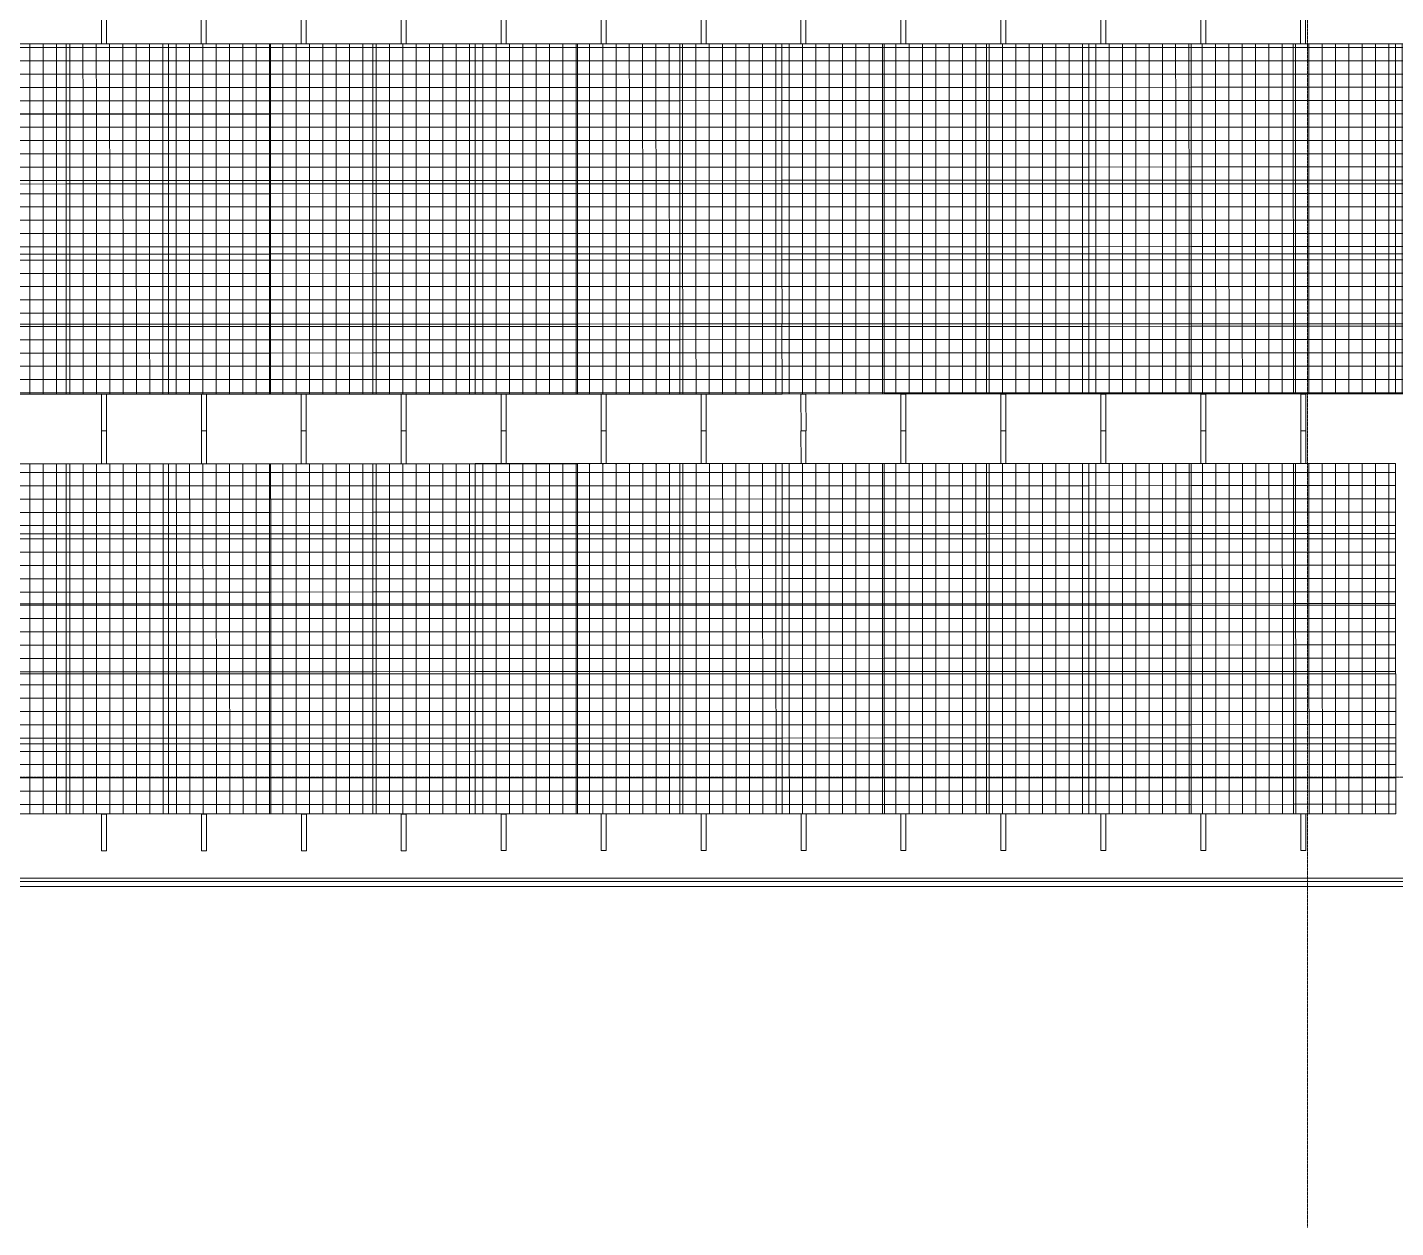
# Model space of a CAD drawing. Header units: inches. Extents: x -1714 to 1984, y -1043 to 970.
# Drawn here: x -913 to -92, y -1043 to -323 of the extents above; entities that cross this region are included whole.
import ezdxf

# ---------------------------------------------------------------- set-up
doc = ezdxf.new("R2010")
doc.units = ezdxf.units.IN
doc.header["$MEASUREMENT"] = 0
doc.linetypes.add('Grid Line 1_2_', pattern=[0.875, 0.5, -0.125, 0.125, -0.125])
for name, color, linetype, lineweight in [('A-FLOR-HRAL', 11, 'Continuous', 9), ('A-ROOF', 132, 'Continuous', 13), ('E-ELEC-EQPM', 71, 'Continuous', 9), ('S-BEAM', 12, 'Continuous', 9), ('S-GRID', 1, 'Continuous', 9)]:
    doc.layers.add(name, color=color, linetype=linetype, lineweight=lineweight)
pattern_1 = [(0, (0, -0.022), (0, 7.97), []), (90, (0, -0.022), (-8, 5e-16), [])]
pattern_2 = [(180, (24, 42.039), (-9e-17, -0.69725), []), (270, (24, 42.039), (8, 5e-16), [])]

# ---------------------------------------------------------------- blocks, each defined once
blk = doc.blocks.new('PV Truss Beam 5 degrees 21 feet - PV Truss Beam 5 degrees 21 feet-V25-L3')
at = {"layer": 'S-BEAM'}
for p, q in [((-126, 0), (-106.29, 0)), ((-126, 0), (-126, -3)), ((-106.29, -3), (-126, -3)), ((103.93, 0), (104, 0)), ((104, -3), (103.93, -3)), ((104, 0), (126, 0)), ((104, -3), (104, 0)), ((126, -3), (104, -3)), ((126, 0), (126, -3))]:
    blk.add_line(p, q, dxfattribs=at)
blk = doc.blocks.new('PV Truss Beam 5 degrees 21 feet - PV Truss Beam 5 degrees 21 feet-V29-L3')
at = {"layer": 'S-BEAM'}
for p, q in [((-126, 0), (-106.29, 0)), ((-126, 0), (-126, -3)), ((-106.29, -3), (-126, -3)), ((103.93, 0), (104, 0)), ((104, -3), (103.93, -3)), ((104, 0), (126, 0)), ((104, -3), (104, 0)), ((126, -3), (104, -3))]:
    blk.add_line(p, q, dxfattribs=at)
blk = doc.blocks.new('PV Panel-Sunpower X22-360 5 degrees - PV Panel-Sunpower X22-360 5 degrees-1386434-L3')
at = {"layer": 'E-ELEC-EQPM'}
h = blk.add_hatch(dxfattribs=at)
h.set_pattern_fill('FP_1', color=256, style=0, pattern_type=2)
h.set_pattern_definition(pattern_1)
h.paths.add_polyline_path([(61.4, -0.02), (61.4, 42.02), (0, 42.02), (0, -0.02)])
h = blk.add_hatch(dxfattribs=at)
h.set_pattern_fill('FP_2', color=256, style=0, pattern_type=2)
h.set_pattern_definition(pattern_2)
h.paths.add_polyline_path([(61.39, 42.02), (61.39, 42.02), (61.4, 42.02)])
for p, q in [((61.4, 42.02), (0, 42.02)), ((0, 42.02), (0, -0.02)), ((61.4, -0.02), (61.4, 42.02)), ((0, -0.02), (61.4, -0.02))]:
    blk.add_line(p, q, dxfattribs=at)
blk = doc.blocks.new('PV Panel-Sunpower X22-360 5 degrees - PV Panel-Sunpower X22-360 5 degrees-V8-L3')
at = {"layer": 'E-ELEC-EQPM'}
h = blk.add_hatch(dxfattribs=at)
h.set_pattern_fill('FP_1', color=256, style=0, pattern_type=2)
h.set_pattern_definition(pattern_1)
h.paths.add_polyline_path([(0, -0.02), (61.4, -0.02), (61.4, 42.02), (0, 42.02), (0, 6.67)])
for p, q in [((61.4, 42.02), (0, 42.02)), ((0, 42.02), (0, -0.02)), ((61.4, -0.02), (61.4, 42.02)), ((0, -0.02), (61.4, -0.02))]:
    blk.add_line(p, q, dxfattribs=at)
blk = doc.blocks.new('PV Panel-Sunpower X22-360 5 degrees - PV Panel-Sunpower X22-360 5 degrees-V9-L3')
at = {"layer": 'E-ELEC-EQPM'}
h = blk.add_hatch(dxfattribs=at)
h.set_pattern_fill('FP_2', color=256, style=0, pattern_type=2)
h.set_pattern_definition(pattern_2)
h.paths.add_polyline_path([(61.4, 42.02), (61.4, 42.04), (0, 42.04), (0, 42.02)])
h = blk.add_hatch(dxfattribs=at)
h.set_pattern_fill('FP_1', color=256, style=0, pattern_type=2)
h.set_pattern_definition(pattern_1)
h.paths.add_polyline_path([(0, -0.02), (61.4, -0.02), (61.4, 42.02), (0, 42.02), (0, 21.45)])
for p, q in [((0, 42.04), (61.4, 42.04)), ((0, 42.04), (0, 42.02)), ((61.4, 42.02), (0, 42.02)), ((0, 42.02), (0, -0.02)), ((61.4, 42.04), (61.4, 42.02)), ((61.4, -0.02), (61.4, 42.02)), ((0, -0.02), (61.4, -0.02))]:
    blk.add_line(p, q, dxfattribs=at)
blk = doc.blocks.new('PV Panel-Sunpower X22-360 5 degrees - PV Panel-Sunpower X22-360 5 degrees-V10-L3')
at = {"layer": 'E-ELEC-EQPM'}
h = blk.add_hatch(dxfattribs=at)
h.set_pattern_fill('FP_1', color=256, style=0, pattern_type=2)
h.set_pattern_definition(pattern_1)
h.paths.add_polyline_path([(0, -0.02), (61.4, -0.02), (61.4, 42.02), (0, 42.02), (0, 21.44)])
for p, q in [((0, 42.04), (61.4, 42.04)), ((0, 42.04), (0, 42.02)), ((61.4, 42.02), (0, 42.02)), ((0, 42.02), (0, -0.02)), ((61.4, 42.04), (61.4, 42.02)), ((61.4, -0.02), (61.4, 42.02)), ((0, -0.02), (61.4, -0.02))]:
    blk.add_line(p, q, dxfattribs=at)
blk = doc.blocks.new('Top Rail Type - Top Rail_Internal_-1430160-L3')
at = {"layer": 'A-FLOR-HRAL'}
for p, q in [((1348.15, -835.35), (-1461.85, -835.35)), ((-1459.85, -833.35), (1346.15, -833.35))]:
    blk.add_line(p, q, dxfattribs=at)
blk = doc.blocks.new('Top Rail Type - Top Rail_Internal_-V46-L3')
at = {"layer": 'A-FLOR-HRAL'}
for p, q in [((1348.15, -835.35), (-1461.85, -835.35)), ((1346.15, -833.35), (-1459.85, -833.35))]:
    blk.add_line(p, q, dxfattribs=at)

msp = doc.modelspace()

# ---------------------------------------------------------------- linework, layer by layer
at = {"layer": 'A-ROOF'}
msp.add_line((-1464.85, -838.35), (1351.15, -838.35), dxfattribs=at)
at = {"layer": 'S-GRID', "linetype": 'Grid Line 1_2_'}
for p, q in [((-144.85, -1043.15), (-144.85, 921.91)), ((-1714.25, -772.79), (1936.33, -772.79))]:
    msp.add_line(p, q, dxfattribs=at)

# ---------------------------------------------------------------- block references
at = {"layer": 'A-FLOR-HRAL'}
for name in ['Top Rail Type - Top Rail_Internal_-1430160-L3', 'Top Rail Type - Top Rail_Internal_-V46-L3']:
    msp.add_blockref(name, (0, 0), dxfattribs=at)
at = {"layer": 'E-ELEC-EQPM', "rotation": 0.007778619293406285}
for name, p in [('PV Panel-Sunpower X22-360 5 degrees - PV Panel-Sunpower X22-360 5 degrees-V9-L3', (-951.51, -374.67)), ('PV Panel-Sunpower X22-360 5 degrees - PV Panel-Sunpower X22-360 5 degrees-V10-L3', (-890.11, -374.66)), ('PV Panel-Sunpower X22-360 5 degrees - PV Panel-Sunpower X22-360 5 degrees-V9-L3', (-828.71, -374.65)), ('PV Panel-Sunpower X22-360 5 degrees - PV Panel-Sunpower X22-360 5 degrees-V9-L3', (-767.31, -374.65)), ('PV Panel-Sunpower X22-360 5 degrees - PV Panel-Sunpower X22-360 5 degrees-V10-L3', (-705.91, -374.64)), ('PV Panel-Sunpower X22-360 5 degrees - PV Panel-Sunpower X22-360 5 degrees-V9-L3', (-644.51, -374.63)), ('PV Panel-Sunpower X22-360 5 degrees - PV Panel-Sunpower X22-360 5 degrees-V9-L3', (-583.11, -374.62)), ('PV Panel-Sunpower X22-360 5 degrees - PV Panel-Sunpower X22-360 5 degrees-V10-L3', (-521.71, -374.61)), ('PV Panel-Sunpower X22-360 5 degrees - PV Panel-Sunpower X22-360 5 degrees-V9-L3', (-460.31, -374.6)), ('PV Panel-Sunpower X22-360 5 degrees - PV Panel-Sunpower X22-360 5 degrees-V10-L3', (-398.91, -374.6)), ('PV Panel-Sunpower X22-360 5 degrees - PV Panel-Sunpower X22-360 5 degrees-V9-L3', (-337.51, -374.59)), ('PV Panel-Sunpower X22-360 5 degrees - PV Panel-Sunpower X22-360 5 degrees-V9-L3', (-276.11, -374.58)), ('PV Panel-Sunpower X22-360 5 degrees - PV Panel-Sunpower X22-360 5 degrees-V10-L3', (-214.71, -374.57)), ('PV Panel-Sunpower X22-360 5 degrees - PV Panel-Sunpower X22-360 5 degrees-V9-L3', (-153.31, -374.56)), ('PV Panel-Sunpower X22-360 5 degrees - PV Panel-Sunpower X22-360 5 degrees-V10-L3', (-91.91, -374.55)), ('PV Panel-Sunpower X22-360 5 degrees - PV Panel-Sunpower X22-360 5 degrees-V8-L3', (-951.51, -416.71)), ('PV Panel-Sunpower X22-360 5 degrees - PV Panel-Sunpower X22-360 5 degrees-V8-L3', (-890.11, -416.7)), ('PV Panel-Sunpower X22-360 5 degrees - PV Panel-Sunpower X22-360 5 degrees-V8-L3', (-828.71, -416.69)), ('PV Panel-Sunpower X22-360 5 degrees - PV Panel-Sunpower X22-360 5 degrees-V8-L3', (-767.31, -416.69)), ('PV Panel-Sunpower X22-360 5 degrees - PV Panel-Sunpower X22-360 5 degrees-V8-L3', (-705.91, -416.68)), ('PV Panel-Sunpower X22-360 5 degrees - PV Panel-Sunpower X22-360 5 degrees-V8-L3', (-644.51, -416.67)), ('PV Panel-Sunpower X22-360 5 degrees - PV Panel-Sunpower X22-360 5 degrees-V8-L3', (-583.11, -416.66)), ('PV Panel-Sunpower X22-360 5 degrees - PV Panel-Sunpower X22-360 5 degrees-1386434-L3', (-521.71, -416.65)), ('PV Panel-Sunpower X22-360 5 degrees - PV Panel-Sunpower X22-360 5 degrees-V8-L3', (-460.31, -416.64)), ('PV Panel-Sunpower X22-360 5 degrees - PV Panel-Sunpower X22-360 5 degrees-V8-L3', (-398.91, -416.64)), ('PV Panel-Sunpower X22-360 5 degrees - PV Panel-Sunpower X22-360 5 degrees-V8-L3', (-337.51, -416.63)), ('PV Panel-Sunpower X22-360 5 degrees - PV Panel-Sunpower X22-360 5 degrees-V8-L3', (-276.11, -416.62)), ('PV Panel-Sunpower X22-360 5 degrees - PV Panel-Sunpower X22-360 5 degrees-V8-L3', (-214.71, -416.61)), ('PV Panel-Sunpower X22-360 5 degrees - PV Panel-Sunpower X22-360 5 degrees-V8-L3', (-153.31, -416.6)), ('PV Panel-Sunpower X22-360 5 degrees - PV Panel-Sunpower X22-360 5 degrees-V8-L3', (-91.91, -416.59)), ('PV Panel-Sunpower X22-360 5 degrees - PV Panel-Sunpower X22-360 5 degrees-V8-L3', (-951.5, -458.75)), ('PV Panel-Sunpower X22-360 5 degrees - PV Panel-Sunpower X22-360 5 degrees-V8-L3', (-890.1, -458.74)), ('PV Panel-Sunpower X22-360 5 degrees - PV Panel-Sunpower X22-360 5 degrees-V8-L3', (-828.7, -458.73)), ('PV Panel-Sunpower X22-360 5 degrees - PV Panel-Sunpower X22-360 5 degrees-V8-L3', (-767.3, -458.72)), ('PV Panel-Sunpower X22-360 5 degrees - PV Panel-Sunpower X22-360 5 degrees-V8-L3', (-705.9, -458.72)), ('PV Panel-Sunpower X22-360 5 degrees - PV Panel-Sunpower X22-360 5 degrees-V8-L3', (-644.5, -458.71)), ('PV Panel-Sunpower X22-360 5 degrees - PV Panel-Sunpower X22-360 5 degrees-V8-L3', (-583.1, -458.7)), ('PV Panel-Sunpower X22-360 5 degrees - PV Panel-Sunpower X22-360 5 degrees-1386434-L3', (-521.7, -458.69)), ('PV Panel-Sunpower X22-360 5 degrees - PV Panel-Sunpower X22-360 5 degrees-V8-L3', (-460.3, -458.68)), ('PV Panel-Sunpower X22-360 5 degrees - PV Panel-Sunpower X22-360 5 degrees-V8-L3', (-398.9, -458.67)), ('PV Panel-Sunpower X22-360 5 degrees - PV Panel-Sunpower X22-360 5 degrees-V8-L3', (-337.5, -458.67)), ('PV Panel-Sunpower X22-360 5 degrees - PV Panel-Sunpower X22-360 5 degrees-V8-L3', (-276.1, -458.66)), ('PV Panel-Sunpower X22-360 5 degrees - PV Panel-Sunpower X22-360 5 degrees-V8-L3', (-214.7, -458.65)), ('PV Panel-Sunpower X22-360 5 degrees - PV Panel-Sunpower X22-360 5 degrees-V8-L3', (-153.3, -458.64)), ('PV Panel-Sunpower X22-360 5 degrees - PV Panel-Sunpower X22-360 5 degrees-V8-L3', (-91.9, -458.63)), ('PV Panel-Sunpower X22-360 5 degrees - PV Panel-Sunpower X22-360 5 degrees-V8-L3', (-951.49, -500.79)), ('PV Panel-Sunpower X22-360 5 degrees - PV Panel-Sunpower X22-360 5 degrees-V8-L3', (-890.09, -500.78)), ('PV Panel-Sunpower X22-360 5 degrees - PV Panel-Sunpower X22-360 5 degrees-V8-L3', (-828.69, -500.77)), ('PV Panel-Sunpower X22-360 5 degrees - PV Panel-Sunpower X22-360 5 degrees-V8-L3', (-767.29, -500.76)), ('PV Panel-Sunpower X22-360 5 degrees - PV Panel-Sunpower X22-360 5 degrees-V8-L3', (-705.89, -500.76)), ('PV Panel-Sunpower X22-360 5 degrees - PV Panel-Sunpower X22-360 5 degrees-V8-L3', (-644.49, -500.75)), ('PV Panel-Sunpower X22-360 5 degrees - PV Panel-Sunpower X22-360 5 degrees-V8-L3', (-583.09, -500.74)), ('PV Panel-Sunpower X22-360 5 degrees - PV Panel-Sunpower X22-360 5 degrees-1386434-L3', (-521.69, -500.73)), ('PV Panel-Sunpower X22-360 5 degrees - PV Panel-Sunpower X22-360 5 degrees-V8-L3', (-460.29, -500.72)), ('PV Panel-Sunpower X22-360 5 degrees - PV Panel-Sunpower X22-360 5 degrees-V8-L3', (-398.89, -500.71)), ('PV Panel-Sunpower X22-360 5 degrees - PV Panel-Sunpower X22-360 5 degrees-V8-L3', (-337.49, -500.71)), ('PV Panel-Sunpower X22-360 5 degrees - PV Panel-Sunpower X22-360 5 degrees-V8-L3', (-276.09, -500.7)), ('PV Panel-Sunpower X22-360 5 degrees - PV Panel-Sunpower X22-360 5 degrees-V8-L3', (-214.69, -500.69)), ('PV Panel-Sunpower X22-360 5 degrees - PV Panel-Sunpower X22-360 5 degrees-V8-L3', (-153.29, -500.68)), ('PV Panel-Sunpower X22-360 5 degrees - PV Panel-Sunpower X22-360 5 degrees-V8-L3', (-91.89, -500.67)), ('PV Panel-Sunpower X22-360 5 degrees - PV Panel-Sunpower X22-360 5 degrees-V8-L3', (-951.49, -542.83)), ('PV Panel-Sunpower X22-360 5 degrees - PV Panel-Sunpower X22-360 5 degrees-V8-L3', (-890.09, -542.82)), ('PV Panel-Sunpower X22-360 5 degrees - PV Panel-Sunpower X22-360 5 degrees-V8-L3', (-828.69, -542.81)), ('PV Panel-Sunpower X22-360 5 degrees - PV Panel-Sunpower X22-360 5 degrees-V8-L3', (-767.29, -542.8)), ('PV Panel-Sunpower X22-360 5 degrees - PV Panel-Sunpower X22-360 5 degrees-V8-L3', (-705.89, -542.8)), ('PV Panel-Sunpower X22-360 5 degrees - PV Panel-Sunpower X22-360 5 degrees-V8-L3', (-644.49, -542.79)), ('PV Panel-Sunpower X22-360 5 degrees - PV Panel-Sunpower X22-360 5 degrees-V8-L3', (-583.09, -542.78)), ('PV Panel-Sunpower X22-360 5 degrees - PV Panel-Sunpower X22-360 5 degrees-V8-L3', (-521.69, -542.77)), ('PV Panel-Sunpower X22-360 5 degrees - PV Panel-Sunpower X22-360 5 degrees-1386434-L3', (-460.29, -542.76)), ('PV Panel-Sunpower X22-360 5 degrees - PV Panel-Sunpower X22-360 5 degrees-V8-L3', (-398.89, -542.75)), ('PV Panel-Sunpower X22-360 5 degrees - PV Panel-Sunpower X22-360 5 degrees-V8-L3', (-337.49, -542.75)), ('PV Panel-Sunpower X22-360 5 degrees - PV Panel-Sunpower X22-360 5 degrees-V8-L3', (-276.09, -542.74)), ('PV Panel-Sunpower X22-360 5 degrees - PV Panel-Sunpower X22-360 5 degrees-V8-L3', (-214.69, -542.73)), ('PV Panel-Sunpower X22-360 5 degrees - PV Panel-Sunpower X22-360 5 degrees-V8-L3', (-153.29, -542.72)), ('PV Panel-Sunpower X22-360 5 degrees - PV Panel-Sunpower X22-360 5 degrees-V8-L3', (-91.89, -542.71)), ('PV Panel-Sunpower X22-360 5 degrees - PV Panel-Sunpower X22-360 5 degrees-V9-L3', (-951.48, -626.67)), ('PV Panel-Sunpower X22-360 5 degrees - PV Panel-Sunpower X22-360 5 degrees-V10-L3', (-890.08, -626.66)), ('PV Panel-Sunpower X22-360 5 degrees - PV Panel-Sunpower X22-360 5 degrees-V9-L3', (-828.68, -626.65)), ('PV Panel-Sunpower X22-360 5 degrees - PV Panel-Sunpower X22-360 5 degrees-V9-L3', (-767.28, -626.65)), ('PV Panel-Sunpower X22-360 5 degrees - PV Panel-Sunpower X22-360 5 degrees-V10-L3', (-705.88, -626.64)), ('PV Panel-Sunpower X22-360 5 degrees - PV Panel-Sunpower X22-360 5 degrees-V9-L3', (-644.48, -626.63)), ('PV Panel-Sunpower X22-360 5 degrees - PV Panel-Sunpower X22-360 5 degrees-V9-L3', (-583.08, -626.62)), ('PV Panel-Sunpower X22-360 5 degrees - PV Panel-Sunpower X22-360 5 degrees-V10-L3', (-521.68, -626.61)), ('PV Panel-Sunpower X22-360 5 degrees - PV Panel-Sunpower X22-360 5 degrees-V9-L3', (-460.28, -626.6)), ('PV Panel-Sunpower X22-360 5 degrees - PV Panel-Sunpower X22-360 5 degrees-V10-L3', (-398.88, -626.6)), ('PV Panel-Sunpower X22-360 5 degrees - PV Panel-Sunpower X22-360 5 degrees-V9-L3', (-337.48, -626.59)), ('PV Panel-Sunpower X22-360 5 degrees - PV Panel-Sunpower X22-360 5 degrees-V9-L3', (-276.08, -626.58)), ('PV Panel-Sunpower X22-360 5 degrees - PV Panel-Sunpower X22-360 5 degrees-V10-L3', (-214.68, -626.57)), ('PV Panel-Sunpower X22-360 5 degrees - PV Panel-Sunpower X22-360 5 degrees-V9-L3', (-153.28, -626.56)), ('PV Panel-Sunpower X22-360 5 degrees - PV Panel-Sunpower X22-360 5 degrees-V8-L3', (-951.47, -668.71)), ('PV Panel-Sunpower X22-360 5 degrees - PV Panel-Sunpower X22-360 5 degrees-V8-L3', (-890.07, -668.7)), ('PV Panel-Sunpower X22-360 5 degrees - PV Panel-Sunpower X22-360 5 degrees-V8-L3', (-828.67, -668.69)), ('PV Panel-Sunpower X22-360 5 degrees - PV Panel-Sunpower X22-360 5 degrees-V8-L3', (-767.27, -668.69)), ('PV Panel-Sunpower X22-360 5 degrees - PV Panel-Sunpower X22-360 5 degrees-V8-L3', (-705.87, -668.68)), ('PV Panel-Sunpower X22-360 5 degrees - PV Panel-Sunpower X22-360 5 degrees-V8-L3', (-644.47, -668.67)), ('PV Panel-Sunpower X22-360 5 degrees - PV Panel-Sunpower X22-360 5 degrees-V8-L3', (-583.07, -668.66)), ('PV Panel-Sunpower X22-360 5 degrees - PV Panel-Sunpower X22-360 5 degrees-1386434-L3', (-521.67, -668.65)), ('PV Panel-Sunpower X22-360 5 degrees - PV Panel-Sunpower X22-360 5 degrees-V8-L3', (-460.27, -668.64)), ('PV Panel-Sunpower X22-360 5 degrees - PV Panel-Sunpower X22-360 5 degrees-V8-L3', (-398.87, -668.64)), ('PV Panel-Sunpower X22-360 5 degrees - PV Panel-Sunpower X22-360 5 degrees-V8-L3', (-337.47, -668.63)), ('PV Panel-Sunpower X22-360 5 degrees - PV Panel-Sunpower X22-360 5 degrees-V8-L3', (-276.07, -668.62)), ('PV Panel-Sunpower X22-360 5 degrees - PV Panel-Sunpower X22-360 5 degrees-V8-L3', (-214.67, -668.61)), ('PV Panel-Sunpower X22-360 5 degrees - PV Panel-Sunpower X22-360 5 degrees-V8-L3', (-153.27, -668.6)), ('PV Panel-Sunpower X22-360 5 degrees - PV Panel-Sunpower X22-360 5 degrees-V8-L3', (-951.47, -710.75)), ('PV Panel-Sunpower X22-360 5 degrees - PV Panel-Sunpower X22-360 5 degrees-V8-L3', (-890.07, -710.74)), ('PV Panel-Sunpower X22-360 5 degrees - PV Panel-Sunpower X22-360 5 degrees-V8-L3', (-828.67, -710.73)), ('PV Panel-Sunpower X22-360 5 degrees - PV Panel-Sunpower X22-360 5 degrees-V8-L3', (-767.27, -710.72)), ('PV Panel-Sunpower X22-360 5 degrees - PV Panel-Sunpower X22-360 5 degrees-V8-L3', (-705.87, -710.72)), ('PV Panel-Sunpower X22-360 5 degrees - PV Panel-Sunpower X22-360 5 degrees-V8-L3', (-644.47, -710.71)), ('PV Panel-Sunpower X22-360 5 degrees - PV Panel-Sunpower X22-360 5 degrees-V8-L3', (-583.07, -710.7)), ('PV Panel-Sunpower X22-360 5 degrees - PV Panel-Sunpower X22-360 5 degrees-1386434-L3', (-521.67, -710.69)), ('PV Panel-Sunpower X22-360 5 degrees - PV Panel-Sunpower X22-360 5 degrees-V8-L3', (-460.27, -710.68)), ('PV Panel-Sunpower X22-360 5 degrees - PV Panel-Sunpower X22-360 5 degrees-V8-L3', (-398.87, -710.67)), ('PV Panel-Sunpower X22-360 5 degrees - PV Panel-Sunpower X22-360 5 degrees-V8-L3', (-337.47, -710.67)), ('PV Panel-Sunpower X22-360 5 degrees - PV Panel-Sunpower X22-360 5 degrees-V8-L3', (-276.07, -710.66)), ('PV Panel-Sunpower X22-360 5 degrees - PV Panel-Sunpower X22-360 5 degrees-V8-L3', (-214.67, -710.65)), ('PV Panel-Sunpower X22-360 5 degrees - PV Panel-Sunpower X22-360 5 degrees-V8-L3', (-153.27, -710.64)), ('PV Panel-Sunpower X22-360 5 degrees - PV Panel-Sunpower X22-360 5 degrees-V8-L3', (-951.46, -752.79)), ('PV Panel-Sunpower X22-360 5 degrees - PV Panel-Sunpower X22-360 5 degrees-V8-L3', (-890.06, -752.78)), ('PV Panel-Sunpower X22-360 5 degrees - PV Panel-Sunpower X22-360 5 degrees-V8-L3', (-828.66, -752.77)), ('PV Panel-Sunpower X22-360 5 degrees - PV Panel-Sunpower X22-360 5 degrees-V8-L3', (-767.26, -752.76)), ('PV Panel-Sunpower X22-360 5 degrees - PV Panel-Sunpower X22-360 5 degrees-V8-L3', (-705.86, -752.76)), ('PV Panel-Sunpower X22-360 5 degrees - PV Panel-Sunpower X22-360 5 degrees-V8-L3', (-644.46, -752.75)), ('PV Panel-Sunpower X22-360 5 degrees - PV Panel-Sunpower X22-360 5 degrees-V8-L3', (-583.06, -752.74)), ('PV Panel-Sunpower X22-360 5 degrees - PV Panel-Sunpower X22-360 5 degrees-1386434-L3', (-521.66, -752.73)), ('PV Panel-Sunpower X22-360 5 degrees - PV Panel-Sunpower X22-360 5 degrees-V8-L3', (-460.26, -752.72)), ('PV Panel-Sunpower X22-360 5 degrees - PV Panel-Sunpower X22-360 5 degrees-V8-L3', (-398.86, -752.71)), ('PV Panel-Sunpower X22-360 5 degrees - PV Panel-Sunpower X22-360 5 degrees-V8-L3', (-337.46, -752.71)), ('PV Panel-Sunpower X22-360 5 degrees - PV Panel-Sunpower X22-360 5 degrees-V8-L3', (-276.06, -752.7)), ('PV Panel-Sunpower X22-360 5 degrees - PV Panel-Sunpower X22-360 5 degrees-V8-L3', (-214.66, -752.69)), ('PV Panel-Sunpower X22-360 5 degrees - PV Panel-Sunpower X22-360 5 degrees-V8-L3', (-153.26, -752.68)), ('PV Panel-Sunpower X22-360 5 degrees - PV Panel-Sunpower X22-360 5 degrees-V8-L3', (-951.45, -794.83)), ('PV Panel-Sunpower X22-360 5 degrees - PV Panel-Sunpower X22-360 5 degrees-V8-L3', (-890.05, -794.82)), ('PV Panel-Sunpower X22-360 5 degrees - PV Panel-Sunpower X22-360 5 degrees-V8-L3', (-828.65, -794.81)), ('PV Panel-Sunpower X22-360 5 degrees - PV Panel-Sunpower X22-360 5 degrees-V8-L3', (-767.25, -794.8)), ('PV Panel-Sunpower X22-360 5 degrees - PV Panel-Sunpower X22-360 5 degrees-V8-L3', (-705.85, -794.8)), ('PV Panel-Sunpower X22-360 5 degrees - PV Panel-Sunpower X22-360 5 degrees-V8-L3', (-644.45, -794.79)), ('PV Panel-Sunpower X22-360 5 degrees - PV Panel-Sunpower X22-360 5 degrees-V8-L3', (-583.05, -794.78)), ('PV Panel-Sunpower X22-360 5 degrees - PV Panel-Sunpower X22-360 5 degrees-V8-L3', (-521.65, -794.77)), ('PV Panel-Sunpower X22-360 5 degrees - PV Panel-Sunpower X22-360 5 degrees-1386434-L3', (-460.25, -794.76)), ('PV Panel-Sunpower X22-360 5 degrees - PV Panel-Sunpower X22-360 5 degrees-V8-L3', (-398.85, -794.75)), ('PV Panel-Sunpower X22-360 5 degrees - PV Panel-Sunpower X22-360 5 degrees-V8-L3', (-337.45, -794.75)), ('PV Panel-Sunpower X22-360 5 degrees - PV Panel-Sunpower X22-360 5 degrees-V8-L3', (-276.05, -794.74)), ('PV Panel-Sunpower X22-360 5 degrees - PV Panel-Sunpower X22-360 5 degrees-V8-L3', (-214.65, -794.73)), ('PV Panel-Sunpower X22-360 5 degrees - PV Panel-Sunpower X22-360 5 degrees-V8-L3', (-153.25, -794.72))]:
    msp.add_blockref(name, p, dxfattribs=at)
at = {"layer": 'S-BEAM', "rotation": 270.0077786193187}
for name, p in [('PV Truss Beam 5 degrees 21 feet - PV Truss Beam 5 degrees 21 feet-V29-L3', (-865.9, -438.91)), ('PV Truss Beam 5 degrees 21 feet - PV Truss Beam 5 degrees 21 feet-V29-L3', (-805.9, -438.9)), ('PV Truss Beam 5 degrees 21 feet - PV Truss Beam 5 degrees 21 feet-V29-L3', (-745.9, -438.9)), ('PV Truss Beam 5 degrees 21 feet - PV Truss Beam 5 degrees 21 feet-V29-L3', (-685.9, -438.89)), ('PV Truss Beam 5 degrees 21 feet - PV Truss Beam 5 degrees 21 feet-V29-L3', (-625.9, -438.88)), ('PV Truss Beam 5 degrees 21 feet - PV Truss Beam 5 degrees 21 feet-V29-L3', (-565.9, -438.87)), ('PV Truss Beam 5 degrees 21 feet - PV Truss Beam 5 degrees 21 feet-V29-L3', (-505.9, -438.86)), ('PV Truss Beam 5 degrees 21 feet - PV Truss Beam 5 degrees 21 feet-V29-L3', (-445.9, -438.85)), ('PV Truss Beam 5 degrees 21 feet - PV Truss Beam 5 degrees 21 feet-V29-L3', (-385.9, -438.85)), ('PV Truss Beam 5 degrees 21 feet - PV Truss Beam 5 degrees 21 feet-V29-L3', (-325.9, -438.84)), ('PV Truss Beam 5 degrees 21 feet - PV Truss Beam 5 degrees 21 feet-V29-L3', (-265.9, -438.83)), ('PV Truss Beam 5 degrees 21 feet - PV Truss Beam 5 degrees 21 feet-V29-L3', (-205.9, -438.82)), ('PV Truss Beam 5 degrees 21 feet - PV Truss Beam 5 degrees 21 feet-V29-L3', (-145.9, -438.81)), ('PV Truss Beam 5 degrees 21 feet - PV Truss Beam 5 degrees 21 feet-V25-L3', (-865.87, -690.91)), ('PV Truss Beam 5 degrees 21 feet - PV Truss Beam 5 degrees 21 feet-V25-L3', (-805.87, -690.9)), ('PV Truss Beam 5 degrees 21 feet - PV Truss Beam 5 degrees 21 feet-V25-L3', (-745.87, -690.9)), ('PV Truss Beam 5 degrees 21 feet - PV Truss Beam 5 degrees 21 feet-V25-L3', (-685.87, -690.89)), ('PV Truss Beam 5 degrees 21 feet - PV Truss Beam 5 degrees 21 feet-V25-L3', (-625.87, -690.88)), ('PV Truss Beam 5 degrees 21 feet - PV Truss Beam 5 degrees 21 feet-V25-L3', (-565.87, -690.87)), ('PV Truss Beam 5 degrees 21 feet - PV Truss Beam 5 degrees 21 feet-V25-L3', (-505.87, -690.86)), ('PV Truss Beam 5 degrees 21 feet - PV Truss Beam 5 degrees 21 feet-V25-L3', (-445.87, -690.85)), ('PV Truss Beam 5 degrees 21 feet - PV Truss Beam 5 degrees 21 feet-V25-L3', (-385.87, -690.85)), ('PV Truss Beam 5 degrees 21 feet - PV Truss Beam 5 degrees 21 feet-V25-L3', (-325.87, -690.84)), ('PV Truss Beam 5 degrees 21 feet - PV Truss Beam 5 degrees 21 feet-V25-L3', (-265.87, -690.83)), ('PV Truss Beam 5 degrees 21 feet - PV Truss Beam 5 degrees 21 feet-V25-L3', (-205.87, -690.82)), ('PV Truss Beam 5 degrees 21 feet - PV Truss Beam 5 degrees 21 feet-V25-L3', (-145.87, -690.81))]:
    msp.add_blockref(name, p, dxfattribs=at)

doc.saveas('drawing.dxf')
